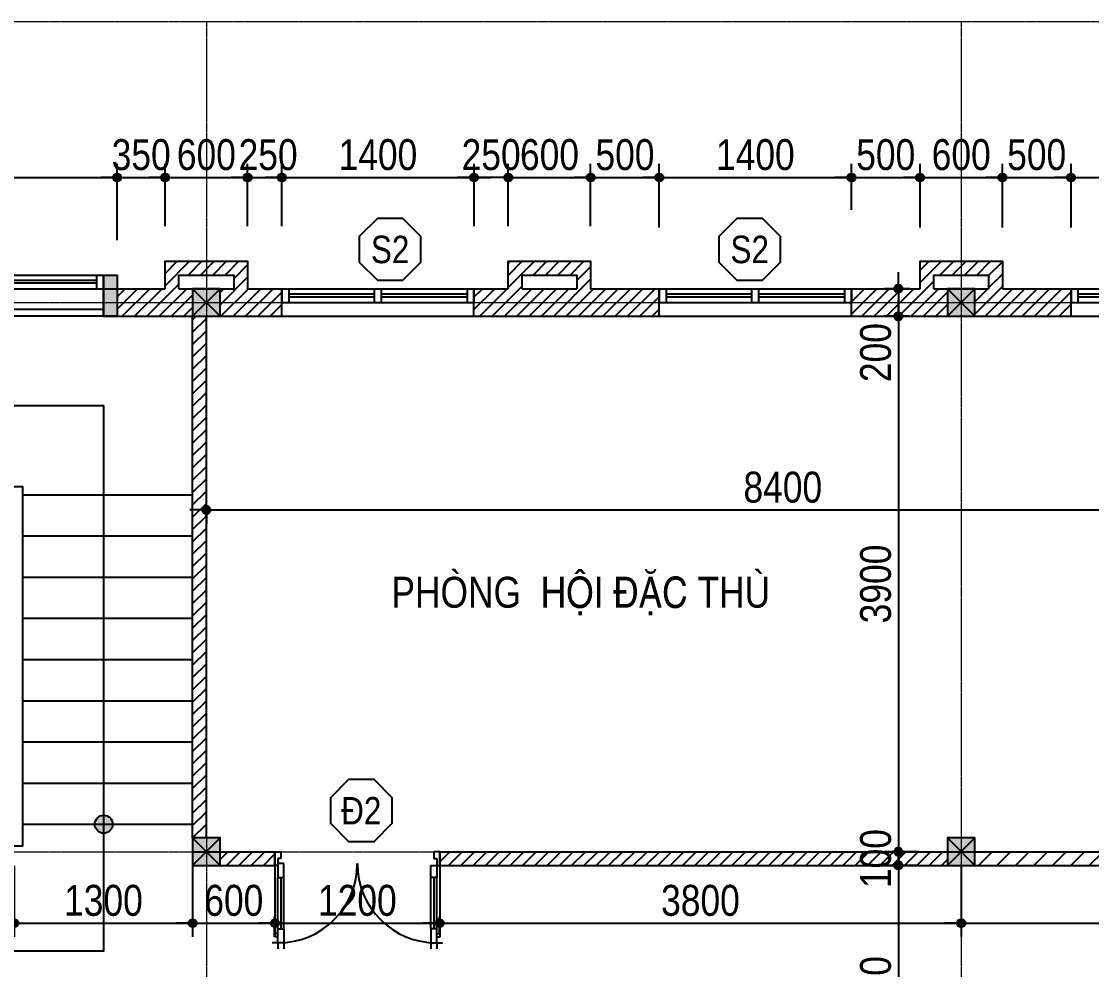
# Model space of a CAD drawing. Extents: x -79995 to 347433, y -157641 to 104789.
# Drawn here: x 4051 to 11848, y 44688 to 51593 of the extents above; entities that cross this region are included whole.
import ezdxf
from ezdxf.enums import TextEntityAlignment as Align

# ---------------------------------------------------------------- set-up
doc = ezdxf.new("R2010")
doc.units = 0
doc.linetypes.add('ACAD_ISO10W100', pattern=[18, 12, -3, 0, -3])
doc.layers.get('DEFPOINTS').update_dxf_attribs({"linetype": 'CONTINUOUS'})
for name, color, linetype in [('009', 251, 'CONTINUOUS'), ('DIM', 1, 'CONTINUOUS'), ('DOOR', 20, 'CONTINUOUS'), ('MEDIUM', 2, 'CONTINUOUS'), ('TAGS', 60, 'CONTINUOUS'), ('TEXT', 7, 'CONTINUOUS'), ('TUONG', 131, 'CONTINUOUS'), ('WALL', 4, 'CONTINUOUS')]:
    doc.layers.add(name, color=color, linetype=linetype)
doc.layers.add('NET-THAY', color=2, linetype='CONTINUOUS', lineweight=13)
doc.layers.add('TRUC', color=24, linetype='CONTINUOUS', lineweight=0)
doc.styles.add('1', font='', dxfattribs={"height": 250})
doc.styles.add('HEL-CONDENSE', font='')
doc.styles.add('VNI-HELVE-CONDENSEN', font='')
doc.styles.get('1').set_extended_font_data('VNI-Helve-Condense')
doc.styles.get('HEL-CONDENSE').set_extended_font_data('VNI-Helve-Condense')
doc.styles.get('VNI-HELVE-CONDENSEN').set_extended_font_data('VNI-Helve-Condense')
doc.dimstyles.new('D100', dxfattribs={"dimtxt": 225, "dimasz": 1.2, "dimexe": 100, "dimexo": 0, "dimgap": 50, "dimtad": 1, "dimdec": 0, "dimzin": 13, "dimdsep": 46, "dimtxsty": 'HEL-CONDENSE', "dimblk": 'D50', "dimcen": 0, "dimclrd": 1, "dimclre": 1, "dimclrt": 7, "dimadec": 0, "dimazin": 0, "dimtfac": 1, "dimtdec": 0, "dimtmove": 0, "dimatfit": 3, "dimldrblk": 'D50', "dimfxl": 1, "dimtolj": 1, "dimtzin": 13, "dimarcsym": 0})

# ---------------------------------------------------------------- blocks, each defined once
blk = doc.blocks.new('s11')
at = {"layer": 'DOOR'}
for p, q in [((0, 0), (0, -100)), ((1400, 0), (0, 0)), ((50, 0), (50, -100)), ((1350, 0), (1350, -100)), ((1400, 0), (1400, -100)), ((1400, -100), (0, -100))]:
    blk.add_line(p, q, dxfattribs=at)
at = {"layer": 'DOOR', "linetype": 'ByBlock', "lineweight": -2}
for p, q in [((675, -100), (675, 0)), ((725, -100), (725, 0))]:
    blk.add_line(p, q, dxfattribs=at)
at = {"layer": 'DOOR', "color": 251}
for p, q in [((50, -40), (675, -40)), ((50, -60), (675, -60)), ((725, -40), (1350, -40)), ((725, -60), (1350, -60))]:
    blk.add_line(p, q, dxfattribs=at)
blk = doc.blocks.new('A$C225A2996')
at = {"layer": 'WALL'}
blk.add_hatch(color=4, dxfattribs=at).paths.add_polyline_path([(531.4, 81.6), (731.4, 81.6), (731.4, 281.6), (531.4, 281.6)])
at = {"layer": 'WALL', "color": 4}
for p, q in [((531.4, 281.6), (731.4, 81.6)), ((531.4, 81.6), (731.4, 281.6))]:
    blk.add_line(p, q, dxfattribs=at)
blk.add_lwpolyline([(531.4, 81.6), (731.4, 81.6), (731.4, 281.6), (531.4, 281.6)], close=True, dxfattribs=at)
blk = doc.blocks.new('KH-CUADI')
at = {"layer": 'TAGS'}
blk.add_lwpolyline([(-124, 300), (-300, 124), (-300, -124), (-124, -300), (124, -300), (300, -124), (300, 124), (124, 300)], close=True, dxfattribs=at)
at = {"layer": 'TAGS', "style": 'VNI-HELVE-CONDENSEN'}
blk.add_attdef('D', text='', height=300, dxfattribs=at).set_placement((0, 0), align=Align.MIDDLE)
blk = doc.blocks.new('A$C48B57989')
at = {"layer": 'DOOR'}
for p, q in [((-446, 752.5), (-403.1, 752.5)), ((-446, 652.5), (-446, 752.5)), ((-403.1, 702.5), (-424.6, 702.5)), ((-424.6, 702.5), (-424.6, 652.5)), ((-403.1, 752.5), (-403.1, 702.5)), ((711.1, 752.5), (711.1, 702.5)), ((754, 752.5), (711.1, 752.5)), ((711.1, 702.5), (732.6, 702.5)), ((732.6, 702.5), (732.6, 652.5)), ((754, 652.5), (754, 752.5)), ((-424.6, 652.5), (-446, 652.5)), ((-381.7, 666.8), (-424.6, 666.8)), ((-424.6, 666.8), (-424.6, 563.9)), ((-381.7, 563.9), (-381.7, 666.8)), ((689.7, 563.9), (689.7, 652.5)), ((689.7, 652.5), (732.6, 652.5)), ((732.6, 652.5), (754, 652.5)), ((732.6, 652.5), (732.6, 563.9)), ((-424.6, 563.9), (-381.7, 563.9)), ((-424.6, 171.4), (-424.6, 563.9)), ((-403.1, 563.9), (-403.1, 191)), ((-381.7, 191), (-381.7, 563.9)), ((689.7, 191), (689.7, 563.9)), ((732.6, 563.9), (689.7, 563.9)), ((711.1, 563.9), (711.1, 191)), ((732.6, 171.4), (732.6, 563.9)), ((-448.8, 131.8), (-448.8, 277.2)), ((-443.9, 277.2), (-448.8, 277.2)), ((-443.9, 156), (-443.9, 277.2)), ((752, 156), (752, 277.2)), ((752, 277.2), (756.8, 277.2)), ((756.8, 131.8), (756.8, 277.2)), ((-424.6, 156), (-443.9, 156)), ((-424.6, 191), (-381.7, 191)), ((-424.6, 88.2), (-424.6, 191)), ((-424.6, 131.8), (-424.6, 156)), ((-381.7, 191), (-381.7, 88.2)), ((732.6, 191), (689.7, 191)), ((689.7, 191), (689.7, 88.2)), ((732.6, 88.2), (732.6, 191)), ((732.6, 131.8), (732.6, 156)), ((732.6, 156), (752, 156)), ((-424.6, 88.2), (-467.4, 88.2)), ((-424.6, 131.8), (-448.8, 131.8)), ((-424.6, 88.2), (-424.6, 45.3)), ((-381.7, 88.2), (-424.6, 88.2)), ((-381.7, 88.2), (-381.7, 45.3)), ((689.7, 88.2), (689.7, 45.3)), ((689.7, 88.2), (732.6, 88.2)), ((732.6, 131.8), (756.8, 131.8)), ((732.6, 88.2), (732.6, 45.3)), ((732.6, 88.2), (775.4, 88.2))]:
    blk.add_line(p, q, dxfattribs=at)
at = {"layer": 'DOOR', "color": 251}
for centre, major_axis, start_param, end_param in [((-424.6, 666.8), (409.1, 409.1), 3.926991, 5.497787), ((732.6, 666.8), (-409.1, 409.1), 0.785398, 2.356194)]:
    blk.add_ellipse(centre, major_axis=major_axis, ratio=1, start_param=start_param, end_param=end_param, dxfattribs=at)
blk = doc.blocks.new('D50')
at = {"layer": 'DIM'}
blk.add_hatch(color=256, dxfattribs=at).paths.add_polyline_path([(25, 0, 1), (-25, 0, 1)])
blk.add_line((25, 0), (100, 0), dxfattribs=at)
blk.add_circle((0, 0), 25, dxfattribs=at)
blk = doc.blocks.new('*D189')
at = {"layer": 'DEFPOINTS', "color": 0, "transparency": 16777216}
for p in [(4748.5, 50456.8), (2048.5, 50001.4), (4748.5, 50001.4)]:
    blk.add_point(p, dxfattribs=at)
at = {"layer": 'DIM', "color": 1, "lineweight": -2, "transparency": 16777216}
for p, q in [((2048.5, 50001.4), (2048.5, 50556.8)), ((4748.5, 50001.4), (4748.5, 50556.8)), ((2049.7, 50456.8), (4747.3, 50456.8))]:
    blk.add_line(p, q, dxfattribs=at)
at = {"layer": 'DIM', "color": 1, "lineweight": -2, "transparency": 16777216, "xscale": 1.199999999999999, "yscale": 1.199999999999999, "zscale": 1.199999999999999, "rotation": 180}
blk.add_blockref('D50', (2048.5, 50456.8), dxfattribs=at)
at = {"layer": 'DIM', "color": 1, "lineweight": -2, "transparency": 16777216, "xscale": 1.199999999999999, "yscale": 1.199999999999999, "zscale": 1.199999999999999}
blk.add_blockref('D50', (4748.5, 50456.8), dxfattribs=at)
at = {"layer": 'DIM', "color": 7, "transparency": 16777216, "insert": (3398.5, 50621.7), "char_height": 225, "attachment_point": 5, "style": 'HEL-CONDENSE'}
blk.add_mtext('\\A1;2700', dxfattribs=at)
blk = doc.blocks.new('*D190')
at = {"layer": 'DEFPOINTS', "color": 0, "transparency": 16777216}
for p in [(5098.5, 50456.8), (5098.5, 50101.4), (4748.5, 50001.4)]:
    blk.add_point(p, dxfattribs=at)
at = {"layer": 'DIM', "color": 1, "lineweight": -2, "transparency": 16777216}
for p, q in [((4748.5, 50001.4), (4748.5, 50556.8)), ((5098.5, 50101.4), (5098.5, 50556.8)), ((4749.7, 50456.8), (5097.3, 50456.8))]:
    blk.add_line(p, q, dxfattribs=at)
at = {"layer": 'DIM', "color": 1, "lineweight": -2, "transparency": 16777216, "xscale": 1.199999999999999, "yscale": 1.199999999999999, "zscale": 1.199999999999999, "rotation": 180}
blk.add_blockref('D50', (4748.5, 50456.8), dxfattribs=at)
at = {"layer": 'DIM', "color": 1, "lineweight": -2, "transparency": 16777216, "xscale": 1.199999999999999, "yscale": 1.199999999999999, "zscale": 1.199999999999999}
blk.add_blockref('D50', (5098.5, 50456.8), dxfattribs=at)
at = {"layer": 'DIM', "color": 7, "transparency": 16777216, "insert": (4923.5, 50621.7), "char_height": 225, "attachment_point": 5, "style": 'HEL-CONDENSE'}
blk.add_mtext('\\A1;350', dxfattribs=at)
blk = doc.blocks.new('*D191')
at = {"layer": 'DEFPOINTS', "color": 0, "transparency": 16777216}
for p in [(5698.5, 50456.8), (5098.5, 50101.4), (5698.5, 50101.4)]:
    blk.add_point(p, dxfattribs=at)
at = {"layer": 'DIM', "color": 1, "lineweight": -2, "transparency": 16777216}
for p, q in [((5098.5, 50101.4), (5098.5, 50556.8)), ((5698.5, 50101.4), (5698.5, 50556.8)), ((5099.7, 50456.8), (5697.3, 50456.8))]:
    blk.add_line(p, q, dxfattribs=at)
at = {"layer": 'DIM', "color": 1, "lineweight": -2, "transparency": 16777216, "xscale": 1.199999999999999, "yscale": 1.199999999999999, "zscale": 1.199999999999999, "rotation": 180}
blk.add_blockref('D50', (5098.5, 50456.8), dxfattribs=at)
at = {"layer": 'DIM', "color": 1, "lineweight": -2, "transparency": 16777216, "xscale": 1.199999999999999, "yscale": 1.199999999999999, "zscale": 1.199999999999999}
blk.add_blockref('D50', (5698.5, 50456.8), dxfattribs=at)
at = {"layer": 'DIM', "color": 7, "transparency": 16777216, "insert": (5398.5, 50621.7), "char_height": 225, "attachment_point": 5, "style": 'HEL-CONDENSE'}
blk.add_mtext('\\A1;600', dxfattribs=at)
blk = doc.blocks.new('*D192')
at = {"layer": 'DEFPOINTS', "color": 0, "transparency": 16777216}
for p in [(5948.5, 50456.8), (5698.5, 50101.4), (5948.5, 50101.5)]:
    blk.add_point(p, dxfattribs=at)
at = {"layer": 'DIM', "color": 1, "lineweight": -2, "transparency": 16777216}
for p, q in [((5698.5, 50101.4), (5698.5, 50556.8)), ((5948.5, 50101.5), (5948.5, 50556.8)), ((5699.7, 50456.8), (5947.3, 50456.8))]:
    blk.add_line(p, q, dxfattribs=at)
at = {"layer": 'DIM', "color": 1, "lineweight": -2, "transparency": 16777216, "xscale": 1.199999999999999, "yscale": 1.199999999999999, "zscale": 1.199999999999999, "rotation": 180}
blk.add_blockref('D50', (5698.5, 50456.8), dxfattribs=at)
at = {"layer": 'DIM', "color": 1, "lineweight": -2, "transparency": 16777216, "xscale": 1.199999999999999, "yscale": 1.199999999999999, "zscale": 1.199999999999999}
blk.add_blockref('D50', (5948.5, 50456.8), dxfattribs=at)
at = {"layer": 'DIM', "color": 7, "transparency": 16777216, "insert": (5848.5, 50621.7), "char_height": 225, "attachment_point": 5, "style": 'HEL-CONDENSE'}
blk.add_mtext('\\A1;250', dxfattribs=at)
blk = doc.blocks.new('*D193')
at = {"layer": 'DEFPOINTS', "color": 0, "transparency": 16777216}
for p in [(8198.5, 50456.8), (7598.5, 50101.4), (8198.5, 50101.4)]:
    blk.add_point(p, dxfattribs=at)
at = {"layer": 'DIM', "color": 1, "lineweight": -2, "transparency": 16777216}
for p, q in [((7598.5, 50101.4), (7598.5, 50556.8)), ((8198.5, 50101.4), (8198.5, 50556.8)), ((7599.7, 50456.8), (8197.3, 50456.8))]:
    blk.add_line(p, q, dxfattribs=at)
at = {"layer": 'DIM', "color": 1, "lineweight": -2, "transparency": 16777216, "xscale": 1.199999999999999, "yscale": 1.199999999999999, "zscale": 1.199999999999999, "rotation": 180}
blk.add_blockref('D50', (7598.5, 50456.8), dxfattribs=at)
at = {"layer": 'DIM', "color": 1, "lineweight": -2, "transparency": 16777216, "xscale": 1.199999999999999, "yscale": 1.199999999999999, "zscale": 1.199999999999999}
blk.add_blockref('D50', (8198.5, 50456.8), dxfattribs=at)
at = {"layer": 'DIM', "color": 7, "transparency": 16777216, "insert": (7898.5, 50621.7), "char_height": 225, "attachment_point": 5, "style": 'HEL-CONDENSE'}
blk.add_mtext('\\A1;600', dxfattribs=at)
blk = doc.blocks.new('*D194')
at = {"layer": 'DEFPOINTS', "color": 0, "transparency": 16777216}
for p in [(8698.5, 50456.8), (8198.5, 50101.4), (8698.5, 50092)]:
    blk.add_point(p, dxfattribs=at)
at = {"layer": 'DIM', "color": 1, "lineweight": -2, "transparency": 16777216}
for p, q in [((8198.5, 50101.4), (8198.5, 50556.8)), ((8698.5, 50092), (8698.5, 50556.8)), ((8199.7, 50456.8), (8697.3, 50456.8))]:
    blk.add_line(p, q, dxfattribs=at)
at = {"layer": 'DIM', "color": 1, "lineweight": -2, "transparency": 16777216, "xscale": 1.199999999999999, "yscale": 1.199999999999999, "zscale": 1.199999999999999, "rotation": 180}
blk.add_blockref('D50', (8198.5, 50456.8), dxfattribs=at)
at = {"layer": 'DIM', "color": 1, "lineweight": -2, "transparency": 16777216, "xscale": 1.199999999999999, "yscale": 1.199999999999999, "zscale": 1.199999999999999}
blk.add_blockref('D50', (8698.5, 50456.8), dxfattribs=at)
at = {"layer": 'DIM', "color": 7, "transparency": 16777216, "insert": (8448.5, 50621.7), "char_height": 225, "attachment_point": 5, "style": 'HEL-CONDENSE'}
blk.add_mtext('\\A1;500', dxfattribs=at)
blk = doc.blocks.new('*D195')
at = {"layer": 'DEFPOINTS', "color": 0, "transparency": 16777216}
for p in [(11198.5, 50456.8), (10598.5, 50092), (11198.5, 50092)]:
    blk.add_point(p, dxfattribs=at)
at = {"layer": 'DIM', "color": 1, "lineweight": -2, "transparency": 16777216}
for p, q in [((10598.5, 50092), (10598.5, 50556.8)), ((11198.5, 50092), (11198.5, 50556.8)), ((10599.7, 50456.8), (11197.3, 50456.8))]:
    blk.add_line(p, q, dxfattribs=at)
at = {"layer": 'DIM', "color": 1, "lineweight": -2, "transparency": 16777216, "xscale": 1.199999999999999, "yscale": 1.199999999999999, "zscale": 1.199999999999999, "rotation": 180}
blk.add_blockref('D50', (10598.5, 50456.8), dxfattribs=at)
at = {"layer": 'DIM', "color": 1, "lineweight": -2, "transparency": 16777216, "xscale": 1.199999999999999, "yscale": 1.199999999999999, "zscale": 1.199999999999999}
blk.add_blockref('D50', (11198.5, 50456.8), dxfattribs=at)
at = {"layer": 'DIM', "color": 7, "transparency": 16777216, "insert": (10898.5, 50621.7), "char_height": 225, "attachment_point": 5, "style": 'HEL-CONDENSE'}
blk.add_mtext('\\A1;600', dxfattribs=at)
blk = doc.blocks.new('*D196')
at = {"layer": 'DEFPOINTS', "color": 0, "transparency": 16777216}
for p in [(11698.5, 50456.8), (11198.5, 50092), (11698.5, 50092)]:
    blk.add_point(p, dxfattribs=at)
at = {"layer": 'DIM', "color": 1, "lineweight": -2, "transparency": 16777216}
for p, q in [((11198.5, 50092), (11198.5, 50556.8)), ((11698.5, 50092), (11698.5, 50556.8)), ((11199.7, 50456.8), (11697.3, 50456.8))]:
    blk.add_line(p, q, dxfattribs=at)
at = {"layer": 'DIM', "color": 1, "lineweight": -2, "transparency": 16777216, "xscale": 1.199999999999999, "yscale": 1.199999999999999, "zscale": 1.199999999999999, "rotation": 180}
blk.add_blockref('D50', (11198.5, 50456.8), dxfattribs=at)
at = {"layer": 'DIM', "color": 1, "lineweight": -2, "transparency": 16777216, "xscale": 1.199999999999999, "yscale": 1.199999999999999, "zscale": 1.199999999999999}
blk.add_blockref('D50', (11698.5, 50456.8), dxfattribs=at)
at = {"layer": 'DIM', "color": 7, "transparency": 16777216, "insert": (11448.5, 50621.7), "char_height": 225, "attachment_point": 5, "style": 'HEL-CONDENSE'}
blk.add_mtext('\\A1;500', dxfattribs=at)
blk = doc.blocks.new('*D268')
at = {"layer": 'DEFPOINTS', "color": 0, "transparency": 16777216}
for p in [(10524.1, 49646.2), (10440.6, 49446.2), (10524.1, 49446.2)]:
    blk.add_point(p, dxfattribs=at)
at = {"layer": 'DIM', "color": 1, "lineweight": -2, "transparency": 16777216}
for p, q in [((10524.1, 49646.2), (10340.6, 49646.2)), ((10440.6, 49645), (10440.6, 49447.4)), ((10524.1, 49446.2), (10340.6, 49446.2)), ((10440.6, 49446.2), (10440.6, 48917.8))]:
    blk.add_line(p, q, dxfattribs=at)
at = {"layer": 'DIM', "color": 1, "lineweight": -2, "transparency": 16777216, "xscale": 1.199999999999999, "yscale": 1.199999999999999, "zscale": 1.199999999999999}
for p, rotation in [((10440.6, 49646.2), 90), ((10440.6, 49446.2), 270)]:
    blk.add_blockref('D50', p, dxfattribs=dict(at, rotation=rotation))
at = {"layer": 'DIM', "color": 7, "transparency": 16777216, "insert": (10275.7, 49181.4), "char_height": 225, "attachment_point": 5, "rotation": 90, "style": 'HEL-CONDENSE'}
blk.add_mtext('\\A1;200', dxfattribs=at)
blk = doc.blocks.new('*D269')
at = {"layer": 'DEFPOINTS', "color": 0, "transparency": 16777216}
for p in [(10524.1, 49446.2), (10440.6, 45546.2), (10589.3, 45546.2)]:
    blk.add_point(p, dxfattribs=at)
at = {"layer": 'DIM', "color": 1, "lineweight": -2, "transparency": 16777216}
for p, q in [((10524.1, 49446.2), (10340.6, 49446.2)), ((10440.6, 49445), (10440.6, 45547.4)), ((10589.3, 45546.2), (10340.6, 45546.2))]:
    blk.add_line(p, q, dxfattribs=at)
at = {"layer": 'DIM', "color": 1, "lineweight": -2, "transparency": 16777216, "xscale": 1.199999999999999, "yscale": 1.199999999999999, "zscale": 1.199999999999999}
for p, rotation in [((10440.6, 49446.2), 90), ((10440.6, 45546.2), 270)]:
    blk.add_blockref('D50', p, dxfattribs=dict(at, rotation=rotation))
at = {"layer": 'DIM', "color": 7, "transparency": 16777216, "insert": (10275.7, 47496.2), "char_height": 225, "attachment_point": 5, "rotation": 90, "style": 'HEL-CONDENSE'}
blk.add_mtext('\\A1;3900', dxfattribs=at)
blk = doc.blocks.new('*D270')
at = {"layer": 'DEFPOINTS', "color": 0, "transparency": 16777216}
for p in [(10589.3, 45546.2), (10440.6, 45446.2), (10589.3, 45446.2)]:
    blk.add_point(p, dxfattribs=at)
at = {"layer": 'DIM', "color": 1, "lineweight": -2, "transparency": 16777216}
for p, q in [((10589.3, 45546.2), (10340.6, 45546.2)), ((10440.6, 45547.4), (10440.6, 45548.6)), ((10440.6, 45546.2), (10440.6, 45446.2)), ((10589.3, 45446.2), (10340.6, 45446.2)), ((10440.6, 45445), (10440.6, 45443.8))]:
    blk.add_line(p, q, dxfattribs=at)
at = {"layer": 'DIM', "color": 1, "lineweight": -2, "transparency": 16777216, "xscale": 1.199999999999999, "yscale": 1.199999999999999, "zscale": 1.199999999999999}
for p, rotation in [((10440.6, 45546.2), 270), ((10440.6, 45446.2), 90)]:
    blk.add_blockref('D50', p, dxfattribs=dict(at, rotation=rotation))
at = {"layer": 'DIM', "color": 7, "transparency": 16777216, "insert": (10275.7, 45496.2), "char_height": 225, "attachment_point": 5, "rotation": 90, "style": 'HEL-CONDENSE'}
blk.add_mtext('\\A1;100', dxfattribs=at)
blk = doc.blocks.new('*D271')
at = {"layer": 'DEFPOINTS', "color": 0, "transparency": 16777216}
for p in [(10589.3, 45446.2), (10440.6, 43646.2), (10589.3, 43646.2)]:
    blk.add_point(p, dxfattribs=at)
at = {"layer": 'DIM', "color": 1, "lineweight": -2, "transparency": 16777216}
for p, q in [((10589.3, 45446.2), (10340.6, 45446.2)), ((10440.6, 45445), (10440.6, 43647.4)), ((10589.3, 43646.2), (10340.6, 43646.2))]:
    blk.add_line(p, q, dxfattribs=at)
at = {"layer": 'DIM', "color": 1, "lineweight": -2, "transparency": 16777216, "xscale": 1.199999999999999, "yscale": 1.199999999999999, "zscale": 1.199999999999999}
for p, rotation in [((10440.6, 45446.2), 90), ((10440.6, 43646.2), 270)]:
    blk.add_blockref('D50', p, dxfattribs=dict(at, rotation=rotation))
at = {"layer": 'DIM', "color": 7, "transparency": 16777216, "insert": (10275.7, 44499.3), "char_height": 225, "attachment_point": 5, "rotation": 90, "style": 'HEL-CONDENSE'}
blk.add_mtext('\\A1;1800', dxfattribs=at)
blk = doc.blocks.new('*D317')
at = {"layer": 'DEFPOINTS', "color": 0, "linetype": 'Continuous', "transparency": 16777216}
for p in [(2798.5, 45442.4), (3998.5, 45442.4), (3998.5, 45025.6)]:
    blk.add_point(p, dxfattribs=at)
at = {"layer": 'DIM', "color": 1, "linetype": 'Continuous', "lineweight": -2, "transparency": 16777216}
for p, q in [((2798.5, 45442.4), (2798.5, 44925.6)), ((3998.5, 45442.4), (3998.5, 44925.6)), ((2799.7, 45025.6), (3997.3, 45025.6))]:
    blk.add_line(p, q, dxfattribs=at)
at = {"layer": 'DIM', "color": 1, "linetype": 'Continuous', "lineweight": -2, "transparency": 16777216, "xscale": 1.199999999999999, "yscale": 1.199999999999999, "zscale": 1.199999999999999, "rotation": 180}
blk.add_blockref('D50', (2798.5, 45025.6), dxfattribs=at)
at = {"layer": 'DIM', "color": 1, "linetype": 'Continuous', "lineweight": -2, "transparency": 16777216, "xscale": 1.199999999999999, "yscale": 1.199999999999999, "zscale": 1.199999999999999}
blk.add_blockref('D50', (3998.5, 45025.6), dxfattribs=at)
at = {"layer": 'DIM', "color": 7, "linetype": 'Continuous', "transparency": 16777216, "insert": (3398.5, 45190.5), "char_height": 225, "attachment_point": 5, "style": 'HEL-CONDENSE'}
blk.add_mtext('\\A1;1200', dxfattribs=at)
blk = doc.blocks.new('*D318')
at = {"layer": 'DEFPOINTS', "color": 0, "linetype": 'Continuous', "transparency": 16777216}
for p in [(3998.5, 45442.4), (5298.5, 45446.2), (5298.5, 45025.6)]:
    blk.add_point(p, dxfattribs=at)
at = {"layer": 'DIM', "color": 1, "linetype": 'Continuous', "lineweight": -2, "transparency": 16777216}
for p, q in [((3998.5, 45442.4), (3998.5, 44925.6)), ((5298.5, 45446.2), (5298.5, 44925.6)), ((3999.7, 45025.6), (5297.3, 45025.6))]:
    blk.add_line(p, q, dxfattribs=at)
at = {"layer": 'DIM', "color": 1, "linetype": 'Continuous', "lineweight": -2, "transparency": 16777216, "xscale": 1.199999999999999, "yscale": 1.199999999999999, "zscale": 1.199999999999999, "rotation": 180}
blk.add_blockref('D50', (3998.5, 45025.6), dxfattribs=at)
at = {"layer": 'DIM', "color": 1, "linetype": 'Continuous', "lineweight": -2, "transparency": 16777216, "xscale": 1.199999999999999, "yscale": 1.199999999999999, "zscale": 1.199999999999999}
blk.add_blockref('D50', (5298.5, 45025.6), dxfattribs=at)
at = {"layer": 'DIM', "color": 7, "linetype": 'Continuous', "transparency": 16777216, "insert": (4648.5, 45190.5), "char_height": 225, "attachment_point": 5, "style": 'HEL-CONDENSE'}
blk.add_mtext('\\A1;1300', dxfattribs=at)
blk = doc.blocks.new('*D319')
at = {"layer": 'DEFPOINTS', "color": 0, "linetype": 'Continuous', "transparency": 16777216}
for p in [(5298.5, 45446.2), (5898.5, 45446.2), (5898.5, 45025.6)]:
    blk.add_point(p, dxfattribs=at)
at = {"layer": 'DIM', "color": 1, "linetype": 'Continuous', "lineweight": -2, "transparency": 16777216}
for p, q in [((5298.5, 45446.2), (5298.5, 44925.6)), ((5898.5, 45446.2), (5898.5, 44925.6)), ((5299.7, 45025.6), (5897.3, 45025.6))]:
    blk.add_line(p, q, dxfattribs=at)
at = {"layer": 'DIM', "color": 1, "linetype": 'Continuous', "lineweight": -2, "transparency": 16777216, "xscale": 1.199999999999999, "yscale": 1.199999999999999, "zscale": 1.199999999999999, "rotation": 180}
blk.add_blockref('D50', (5298.5, 45025.6), dxfattribs=at)
at = {"layer": 'DIM', "color": 1, "linetype": 'Continuous', "lineweight": -2, "transparency": 16777216, "xscale": 1.199999999999999, "yscale": 1.199999999999999, "zscale": 1.199999999999999}
blk.add_blockref('D50', (5898.5, 45025.6), dxfattribs=at)
at = {"layer": 'DIM', "color": 7, "linetype": 'Continuous', "transparency": 16777216, "insert": (5598.5, 45190.5), "char_height": 225, "attachment_point": 5, "style": 'HEL-CONDENSE'}
blk.add_mtext('\\A1;600', dxfattribs=at)
blk = doc.blocks.new('*D320')
at = {"layer": 'DEFPOINTS', "color": 0, "linetype": 'Continuous', "transparency": 16777216}
for p in [(5898.5, 45446.2), (7098.5, 45446.2), (7098.5, 45025.6)]:
    blk.add_point(p, dxfattribs=at)
at = {"layer": 'DIM', "color": 1, "linetype": 'Continuous', "lineweight": -2, "transparency": 16777216}
for p, q in [((5898.5, 45446.2), (5898.5, 44925.6)), ((7098.5, 45446.2), (7098.5, 44925.6)), ((5899.7, 45025.6), (7097.3, 45025.6))]:
    blk.add_line(p, q, dxfattribs=at)
at = {"layer": 'DIM', "color": 1, "linetype": 'Continuous', "lineweight": -2, "transparency": 16777216, "xscale": 1.199999999999999, "yscale": 1.199999999999999, "zscale": 1.199999999999999, "rotation": 180}
blk.add_blockref('D50', (5898.5, 45025.6), dxfattribs=at)
at = {"layer": 'DIM', "color": 1, "linetype": 'Continuous', "lineweight": -2, "transparency": 16777216, "xscale": 1.199999999999999, "yscale": 1.199999999999999, "zscale": 1.199999999999999}
blk.add_blockref('D50', (7098.5, 45025.6), dxfattribs=at)
at = {"layer": 'DIM', "color": 7, "linetype": 'Continuous', "transparency": 16777216, "insert": (6498.5, 45190.5), "char_height": 225, "attachment_point": 5, "style": 'HEL-CONDENSE'}
blk.add_mtext('\\A1;1200', dxfattribs=at)
blk = doc.blocks.new('*D321')
at = {"layer": 'DEFPOINTS', "color": 0, "linetype": 'Continuous', "transparency": 16777216}
for p in [(7098.5, 45446.2), (10898.5, 45446.2), (10898.5, 45025.6)]:
    blk.add_point(p, dxfattribs=at)
at = {"layer": 'DIM', "color": 1, "linetype": 'Continuous', "lineweight": -2, "transparency": 16777216}
for p, q in [((7098.5, 45446.2), (7098.5, 44925.6)), ((10898.5, 45446.2), (10898.5, 44925.6)), ((7099.7, 45025.6), (10897.3, 45025.6))]:
    blk.add_line(p, q, dxfattribs=at)
at = {"layer": 'DIM', "color": 1, "linetype": 'Continuous', "lineweight": -2, "transparency": 16777216, "xscale": 1.199999999999999, "yscale": 1.199999999999999, "zscale": 1.199999999999999, "rotation": 180}
blk.add_blockref('D50', (7098.5, 45025.6), dxfattribs=at)
at = {"layer": 'DIM', "color": 1, "linetype": 'Continuous', "lineweight": -2, "transparency": 16777216, "xscale": 1.199999999999999, "yscale": 1.199999999999999, "zscale": 1.199999999999999}
blk.add_blockref('D50', (10898.5, 45025.6), dxfattribs=at)
at = {"layer": 'DIM', "color": 7, "linetype": 'Continuous', "transparency": 16777216, "insert": (8998.5, 45190.5), "char_height": 225, "attachment_point": 5, "style": 'HEL-CONDENSE'}
blk.add_mtext('\\A1;3800', dxfattribs=at)
blk = doc.blocks.new('*D322')
at = {"layer": 'DEFPOINTS', "color": 0, "linetype": 'Continuous', "transparency": 16777216}
for p in [(10898.5, 45446.2), (13898.5, 45421.2), (13898.5, 45025.6)]:
    blk.add_point(p, dxfattribs=at)
at = {"layer": 'DIM', "color": 1, "linetype": 'Continuous', "lineweight": -2, "transparency": 16777216}
for p, q in [((10898.5, 45446.2), (10898.5, 44925.6)), ((13898.5, 45421.2), (13898.5, 44925.6)), ((10899.7, 45025.6), (13897.3, 45025.6))]:
    blk.add_line(p, q, dxfattribs=at)
at = {"layer": 'DIM', "color": 1, "linetype": 'Continuous', "lineweight": -2, "transparency": 16777216, "xscale": 1.199999999999999, "yscale": 1.199999999999999, "zscale": 1.199999999999999, "rotation": 180}
blk.add_blockref('D50', (10898.5, 45025.6), dxfattribs=at)
at = {"layer": 'DIM', "color": 1, "linetype": 'Continuous', "lineweight": -2, "transparency": 16777216, "xscale": 1.199999999999999, "yscale": 1.199999999999999, "zscale": 1.199999999999999}
blk.add_blockref('D50', (13898.5, 45025.6), dxfattribs=at)
at = {"layer": 'DIM', "color": 7, "linetype": 'Continuous', "transparency": 16777216, "insert": (12398.5, 45190.5), "char_height": 225, "attachment_point": 5, "style": 'HEL-CONDENSE'}
blk.add_mtext('\\A1;3000', dxfattribs=at)
blk = doc.blocks.new('*D349')
at = {"layer": 'DEFPOINTS', "color": 0, "transparency": 16777216}
for p in [(13098.5, 50456.8), (11698.5, 50092), (13098.5, 50092)]:
    blk.add_point(p, dxfattribs=at)
at = {"layer": 'DIM', "color": 1, "lineweight": -2, "transparency": 16777216}
for p, q in [((11698.5, 50092), (11698.5, 50556.8)), ((13098.5, 50092), (13098.5, 50556.8)), ((11699.7, 50456.8), (13097.3, 50456.8))]:
    blk.add_line(p, q, dxfattribs=at)
at = {"layer": 'DIM', "color": 1, "lineweight": -2, "transparency": 16777216, "xscale": 1.199999999999999, "yscale": 1.199999999999999, "zscale": 1.199999999999999, "rotation": 180}
blk.add_blockref('D50', (11698.5, 50456.8), dxfattribs=at)
at = {"layer": 'DIM', "color": 1, "lineweight": -2, "transparency": 16777216, "xscale": 1.199999999999999, "yscale": 1.199999999999999, "zscale": 1.199999999999999}
blk.add_blockref('D50', (13098.5, 50456.8), dxfattribs=at)
at = {"layer": 'DIM', "color": 7, "transparency": 16777216, "insert": (12398.5, 50621.7), "char_height": 225, "attachment_point": 5, "style": 'HEL-CONDENSE'}
blk.add_mtext('\\A1;1400', dxfattribs=at)
blk = doc.blocks.new('*D351')
at = {"layer": 'DEFPOINTS', "color": 0, "transparency": 16777216}
for p in [(10098.5, 50456.8), (8698.5, 50221.5), (10098.5, 50221.5)]:
    blk.add_point(p, dxfattribs=at)
at = {"layer": 'DIM', "color": 1, "lineweight": -2, "transparency": 16777216}
for p, q in [((8698.5, 50221.5), (8698.5, 50556.8)), ((10098.5, 50221.5), (10098.5, 50556.8)), ((8699.7, 50456.8), (10097.3, 50456.8))]:
    blk.add_line(p, q, dxfattribs=at)
at = {"layer": 'DIM', "color": 1, "lineweight": -2, "transparency": 16777216, "xscale": 1.199999999999999, "yscale": 1.199999999999999, "zscale": 1.199999999999999, "rotation": 180}
blk.add_blockref('D50', (8698.5, 50456.8), dxfattribs=at)
at = {"layer": 'DIM', "color": 1, "lineweight": -2, "transparency": 16777216, "xscale": 1.199999999999999, "yscale": 1.199999999999999, "zscale": 1.199999999999999}
blk.add_blockref('D50', (10098.5, 50456.8), dxfattribs=at)
at = {"layer": 'DIM', "color": 7, "transparency": 16777216, "insert": (9398.5, 50621.7), "char_height": 225, "attachment_point": 5, "style": 'HEL-CONDENSE'}
blk.add_mtext('\\A1;1400', dxfattribs=at)
blk = doc.blocks.new('*D352')
at = {"layer": 'DEFPOINTS', "color": 0, "transparency": 16777216}
for p in [(10598.5, 50456.8), (10098.5, 50221.5), (10598.5, 50221.5)]:
    blk.add_point(p, dxfattribs=at)
at = {"layer": 'DIM', "color": 1, "lineweight": -2, "transparency": 16777216}
for p, q in [((10098.5, 50221.5), (10098.5, 50556.8)), ((10598.5, 50221.5), (10598.5, 50556.8)), ((10099.7, 50456.8), (10597.3, 50456.8))]:
    blk.add_line(p, q, dxfattribs=at)
at = {"layer": 'DIM', "color": 1, "lineweight": -2, "transparency": 16777216, "xscale": 1.199999999999999, "yscale": 1.199999999999999, "zscale": 1.199999999999999, "rotation": 180}
blk.add_blockref('D50', (10098.5, 50456.8), dxfattribs=at)
at = {"layer": 'DIM', "color": 1, "lineweight": -2, "transparency": 16777216, "xscale": 1.199999999999999, "yscale": 1.199999999999999, "zscale": 1.199999999999999}
blk.add_blockref('D50', (10598.5, 50456.8), dxfattribs=at)
at = {"layer": 'DIM', "color": 7, "transparency": 16777216, "insert": (10348.5, 50621.7), "char_height": 225, "attachment_point": 5, "style": 'HEL-CONDENSE'}
blk.add_mtext('\\A1;500', dxfattribs=at)
blk = doc.blocks.new('*D359')
at = {"layer": 'DEFPOINTS', "color": 0, "transparency": 16777216}
for p in [(7348.5, 50456.8), (5948.5, 50101.5), (7348.5, 50101.4)]:
    blk.add_point(p, dxfattribs=at)
at = {"layer": 'DIM', "color": 1, "lineweight": -2, "transparency": 16777216}
for p, q in [((5948.5, 50101.5), (5948.5, 50556.8)), ((7348.5, 50101.4), (7348.5, 50556.8)), ((5949.7, 50456.8), (7347.3, 50456.8))]:
    blk.add_line(p, q, dxfattribs=at)
at = {"layer": 'DIM', "color": 1, "lineweight": -2, "transparency": 16777216, "xscale": 1.199999999999999, "yscale": 1.199999999999999, "zscale": 1.199999999999999, "rotation": 180}
blk.add_blockref('D50', (5948.5, 50456.8), dxfattribs=at)
at = {"layer": 'DIM', "color": 1, "lineweight": -2, "transparency": 16777216, "xscale": 1.199999999999999, "yscale": 1.199999999999999, "zscale": 1.199999999999999}
blk.add_blockref('D50', (7348.5, 50456.8), dxfattribs=at)
at = {"layer": 'DIM', "color": 7, "transparency": 16777216, "insert": (6648.5, 50621.7), "char_height": 225, "attachment_point": 5, "style": 'HEL-CONDENSE'}
blk.add_mtext('\\A1;1400', dxfattribs=at)
blk = doc.blocks.new('*D360')
at = {"layer": 'DEFPOINTS', "color": 0, "transparency": 16777216}
for p in [(7348.5, 50456.8), (7348.5, 50101.4), (7598.5, 50101.4)]:
    blk.add_point(p, dxfattribs=at)
at = {"layer": 'DIM', "color": 1, "lineweight": -2, "transparency": 16777216}
for p, q in [((7348.5, 50101.4), (7348.5, 50556.8)), ((7598.5, 50101.4), (7598.5, 50556.8)), ((7597.3, 50456.8), (7349.7, 50456.8))]:
    blk.add_line(p, q, dxfattribs=at)
at = {"layer": 'DIM', "color": 1, "lineweight": -2, "transparency": 16777216, "xscale": 1.199999999999999, "yscale": 1.199999999999999, "zscale": 1.199999999999999, "rotation": 180}
blk.add_blockref('D50', (7348.5, 50456.8), dxfattribs=at)
at = {"layer": 'DIM', "color": 1, "lineweight": -2, "transparency": 16777216, "xscale": 1.199999999999999, "yscale": 1.199999999999999, "zscale": 1.199999999999999}
blk.add_blockref('D50', (7598.5, 50456.8), dxfattribs=at)
at = {"layer": 'DIM', "color": 7, "transparency": 16777216, "insert": (7473.5, 50621.7), "char_height": 225, "attachment_point": 5, "style": 'HEL-CONDENSE'}
blk.add_mtext('\\A1;250', dxfattribs=at)
blk = doc.blocks.new('*D370')
at = {"layer": 'DEFPOINTS', "color": 0, "transparency": 16777216}
for p in [(5398.5, 48046), (13798.5, 48046), (13798.5, 48035)]:
    blk.add_point(p, dxfattribs=at)
at = {"layer": 'DIM', "color": 1, "lineweight": -2, "transparency": 16777216}
for p, q in [((5398.5, 48046), (5398.5, 47935)), ((5399.7, 48035), (13797.3, 48035)), ((13798.5, 48046), (13798.5, 47935))]:
    blk.add_line(p, q, dxfattribs=at)
at = {"layer": 'DIM', "color": 1, "lineweight": -2, "transparency": 16777216, "xscale": 1.199999999999999, "yscale": 1.199999999999999, "zscale": 1.199999999999999, "rotation": 180}
blk.add_blockref('D50', (5398.5, 48035), dxfattribs=at)
at = {"layer": 'DIM', "color": 1, "lineweight": -2, "transparency": 16777216, "xscale": 1.199999999999999, "yscale": 1.199999999999999, "zscale": 1.199999999999999}
blk.add_blockref('D50', (13798.5, 48035), dxfattribs=at)
at = {"layer": 'DIM', "color": 7, "transparency": 16777216, "insert": (9598.5, 48199.9), "char_height": 225, "attachment_point": 5, "style": 'HEL-CONDENSE'}
blk.add_mtext('\\A1;8400', dxfattribs=at)

msp = doc.modelspace()

# ---------------------------------------------------------------- hatches: boundary and pattern name
at = {"layer": '009'}
h = msp.add_hatch(dxfattribs=at)
h.set_pattern_fill('ANSI31', color=256, scale=20, style=0)
h.set_pattern_definition([(45, (-1312102.69, -334214.396), (-44.9012806, 44.9012806), [])])
h.paths.add_polyline_path([(-4001.548, 45546.161), (-4001.548, 45446.161), (-301.548, 45446.161), (-301.548, 45546.161)])
h.paths.add_polyline_path([(898.452, 45546.161), (898.452, 45446.161), (1298.452, 45446.161), (1298.452, 45546.161)])
h.paths.add_polyline_path([(1498.452, 46933.617), (1398.452, 46885.16), (1398.452, 45646.161), (1498.452, 45646.161)])
h.paths.add_polyline_path([(1498.452, 49446.161), (1398.452, 49446.161), (1398.452, 46885.16), (1498.452, 46933.617)])
h.paths.add_polyline_path([(1698.452, 49646.161), (1698.452, 49846.161), (1098.452, 49846.161), (1098.452, 49646.161), (848.452, 49646.161), (848.452, 49446.161), (1298.452, 49446.161), (1298.452, 49646.161), (1198.452, 49646.161), (1198.452, 49746.161), (1598.452, 49746.161), (1598.452, 49646.161), (1498.452, 49646.161), (1498.452, 49446.161), (2048.452, 49446.161), (2048.452, 49646.161)])
h.paths.add_polyline_path([(-551.548, 49446.161), (-551.548, 49646.161), (-801.548, 49646.161), (-801.548, 49846.161), (-1401.548, 49846.161), (-1401.548, 49646.161), (-1901.548, 49646.161), (-1901.548, 49446.161)])
h.paths.add_polyline_path([(-901.548, 49646.161), (-901.548, 49746.161), (-1301.548, 49746.161), (-1301.548, 49646.161)], flags=17)
h.paths.add_polyline_path([(4748.452, 49646.161), (4748.452, 49446.161), (5298.452, 49446.161), (5298.452, 49646.161), (5198.452, 49646.161), (5198.452, 49746.161), (5598.452, 49746.161), (5598.452, 49646.161), (5498.452, 49646.161), (5498.452, 49446.161), (5948.452, 49446.161), (5948.452, 49646.161), (5698.452, 49646.161), (5698.452, 49846.161), (5098.452, 49846.161), (5098.452, 49646.161)])
h.paths.add_polyline_path([(5298.452, 45646.161), (5398.452, 45646.161), (5398.452, 49446.161), (5298.452, 49446.161)])
h.paths.add_polyline_path([(5498.452, 45546.161), (5498.452, 45446.161), (5898.452, 45446.161), (5898.452, 45546.161)])
h.paths.add_polyline_path([(10798.452, 45446.161), (10798.452, 45546.161), (7098.452, 45546.161), (7098.452, 45446.161)])
h.paths.add_polyline_path([(8198.452, 49646.161), (8198.452, 49846.161), (7598.452, 49846.161), (7598.452, 49646.161), (7348.452, 49646.161), (7348.452, 49446.161), (8698.452, 49446.161), (8698.452, 49646.161)])
h.paths.add_polyline_path([(8098.452, 49646.161), (8098.452, 49746.161), (7698.452, 49746.161), (7698.452, 49646.161)], flags=17)
h.paths.add_polyline_path([(11698.452, 49446.161), (11698.452, 49646.161), (11198.452, 49646.161), (11198.452, 49846.161), (10598.452, 49846.161), (10598.452, 49646.161), (10098.452, 49646.161), (10098.452, 49446.161), (10798.452, 49446.161), (10798.452, 49646.161), (10698.452, 49646.161), (10698.452, 49746.161), (11098.452, 49746.161), (11098.452, 49646.161), (10998.452, 49646.161), (10998.452, 49446.161)])
h.paths.add_polyline_path([(6498.452, 43646.161), (6498.452, 43546.161), (8098.452, 43546.161), (8098.452, 39646.161), (7448.452, 39646.161), (7448.452, 39446.161), (7598.452, 39446.161), (7598.452, 39246.161), (8198.452, 39246.161), (8198.452, 39446.161), (8698.452, 39446.161), (8698.452, 39646.161), (8198.452, 39646.161), (8198.452, 43546.161), (8298.452, 43546.161), (8298.452, 43646.161)])
h.paths.add_polyline_path([(8098.452, 39446.161), (7698.452, 39446.161), (7698.452, 39346.161), (8098.452, 39346.161)], flags=17)
h.paths.add_polyline_path([(5398.452, 43446.161), (5298.452, 43446.161), (5298.452, 39646.161), (5398.452, 39646.161)])
h.paths.add_polyline_path([(1498.452, 39646.161), (1498.452, 39446.161), (1898.452, 39446.161), (1898.452, 39646.161)])
h.paths.add_polyline_path([(748.452, 39646.161), (748.452, 39446.161), (898.452, 39446.161), (898.452, 39246.161), (1498.452, 39246.161), (1498.452, 39446.161), (1398.452, 39446.161), (1398.452, 39346.161), (998.452, 39346.161), (998.452, 39446.161), (1298.452, 39446.161), (1298.452, 39646.161)])
h.paths.add_polyline_path([(10104.524, 45230.811), (10104.524, 45761.511), (10446.824, 45761.511), (10446.824, 45230.811)], flags=9)
h = msp.add_hatch(dxfattribs=at)
h.set_pattern_fill('ANSI31', color=256, scale=30, style=0)
h.set_pattern_definition([(45, (-1312102.69, -334214.4), (-67.351921, 67.351921), [])])
h.paths.add_polyline_path([(13798.452, 49646.161), (13698.452, 49646.161), (13698.452, 49746.161), (14098.452, 49746.161), (14098.452, 49646.161), (13998.452, 49646.161), (13998.452, 49446.161), (14574.07, 49446.161), (14574.07, 49646.161), (14198.452, 49646.161), (14198.452, 49846.161), (13598.452, 49846.161), (13598.452, 49646.161), (13318.461, 49646.161), (13318.461, 49446.161), (13798.452, 49446.161)])
h.paths.add_polyline_path([(13318.461, 49646.161), (13098.452, 49646.161), (13098.452, 49446.161), (13318.461, 49446.161)])
h.paths.add_polyline_path([(13898.452, 49020.667), (13798.452, 49020.667), (13798.452, 45646.161), (13898.452, 45646.161)])
h.paths.add_polyline_path([(13798.452, 45546.161), (12398.452, 45546.161), (10998.452, 45546.161), (10998.452, 45446.161), (12398.452, 45446.161), (13798.452, 45446.161)])
h.paths.add_polyline_path([(14198.452, 45546.161), (13998.452, 45546.161), (13998.452, 45446.161), (14198.452, 45446.161)])
h.paths.add_polyline_path([(19798.452, 45546.161), (15398.452, 45546.161), (15398.452, 45446.161), (19798.452, 45446.161)])
h.paths.add_polyline_path([(17648.452, 49646.161), (17148.452, 49646.161), (17148.452, 49846.161), (16548.452, 49846.161), (16548.452, 49646.161), (16048.452, 49646.161), (16048.452, 49446.161), (17648.452, 49446.161)])
h.paths.add_polyline_path([(16648.452, 49646.161), (16648.452, 49746.161), (17048.452, 49746.161), (17048.452, 49646.161)], flags=17)
h.paths.add_polyline_path([(17117.087, 45230.811), (17117.087, 45761.511), (17459.387, 45761.511), (17459.387, 45230.811)], flags=9)
h.paths.add_polyline_path([(17117.087, 49276.311), (17117.087, 49816.011), (17459.387, 49816.011), (17459.387, 49276.311)], flags=9)
at = {"layer": 'TEXT'}
h = msp.add_hatch(color=256, dxfattribs=at)
edge = h.paths.add_edge_path()
edge.add_arc((4650.952, 45746.161), 65.337, 0, 360)
h = msp.add_hatch(color=256, dxfattribs=at)
edge = h.paths.add_edge_path()
edge.add_arc((4650.952, 45746.161), 65.337, 0, 360)
at = {"layer": 'TUONG'}
msp.add_hatch(color=256, dxfattribs=at).paths.add_polyline_path([(4648.452, 49746.161), (4748.452, 49746.161), (4748.452, 49446.161), (4648.452, 49446.161)])

# ---------------------------------------------------------------- linework, layer by layer
at = {"layer": 'DOOR'}
for p, q in [((2148.452, 49746.161), (4648.452, 49746.161)), ((4598.452, 49746.161), (4598.452, 49646.161)), ((4648.452, 49746.161), (4648.452, 49646.161)), ((2148.452, 49646.161), (4648.452, 49646.161))]:
    msp.add_line(p, q, dxfattribs=at)
at = {"layer": 'DOOR', "color": 251}
for p, q in [((4598.452, 49706.161), (3798.452, 49706.161)), ((4598.452, 49686.161), (3798.452, 49686.161))]:
    msp.add_line(p, q, dxfattribs=at)
at = {"layer": 'MEDIUM'}
for p, q in [((5948.452, 49446.161), (7348.452, 49446.161)), ((8698.452, 49446.161), (10098.452, 49446.161)), ((11698.452, 49446.161), (13098.452, 49446.161))]:
    msp.add_line(p, q, dxfattribs=at)
at = {"layer": 'NET-THAY', "linetype": 'ByBlock', "lineweight": -2}
for p, q in [((4058.452, 48146.161), (5298.452, 48146.161)), ((4058.452, 47846.161), (5298.452, 47846.161)), ((4058.452, 47546.161), (5298.452, 47546.161)), ((4058.452, 47246.161), (5298.452, 47246.161)), ((4058.452, 46946.161), (5298.452, 46946.161)), ((4058.452, 46646.161), (5298.452, 46646.161)), ((4058.452, 46346.161), (5298.452, 46346.161)), ((4058.452, 46046.161), (5298.452, 46046.161)), ((4058.452, 45746.161), (5298.452, 45746.161))]:
    msp.add_line(p, q, dxfattribs=at)
for points in [[(4648.452, 49496.161), (2148.452, 49496.161)], [(4648.452, 49446.161), (2148.452, 49446.161)]]:
    msp.add_lwpolyline(points, dxfattribs=at)
msp.add_lwpolyline([(2738.452, 48206.161), (4058.452, 48206.161), (4058.452, 45586.161), (2738.452, 45586.161), (2738.452, 48206.161)], close=True, dxfattribs=at)
at = {"layer": 'TEXT'}
msp.add_lwpolyline([(2148.452, 48796.161), (4648.452, 48796.161), (4648.452, 44822.985), (2148.452, 44822.985)], close=True, dxfattribs=at)
msp.add_lwpolyline([(2148.452, 48796.161), (4648.452, 48796.161), (4648.452, 44822.985), (2148.452, 44822.985)], close=True, dxfattribs=at)
msp.add_circle((4650.952, 45746.161), 65.337, dxfattribs=at)
msp.add_circle((4650.952, 45746.161), 65.337, dxfattribs=at)
at = {"layer": 'TRUC', "linetype": 'ACAD_ISO10W100', "ltscale": 0.2}
msp.add_lwpolyline([(-15555.532, 51593.418), (22214.78, 51593.418), (22214.78, 30516.389), (-15555.532, 30516.389)], close=True, dxfattribs=at)
for points in [[(5398.452, 51593.418), (5398.452, 30516.389)], [(10898.452, 51593.418), (10898.452, 30516.389)], [(-15555.532, 49546.161), (22214.78, 49546.161)], [(-15555.532, 45546.161), (22214.78, 45546.161)]]:
    msp.add_lwpolyline(points, dxfattribs=at)
at = {"layer": 'TUONG'}
for p, q in [((4648.452, 49646.161), (4648.452, 49446.161)), ((5948.452, 49446.161), (5948.452, 49646.161)), ((7348.452, 49446.161), (7348.452, 49646.161)), ((8698.452, 49446.161), (8698.452, 49646.161)), ((10098.452, 49446.161), (10098.452, 49646.161)), ((11698.452, 49446.161), (11698.452, 49646.161)), ((4648.452, 49446.161), (5298.452, 49446.161)), ((5898.452, 45546.161), (5898.452, 45446.161)), ((7098.452, 45546.161), (7098.452, 45446.161))]:
    msp.add_line(p, q, dxfattribs=at)
for points in [[(5098.452, 49646.161), (5098.452, 49846.161), (5698.452, 49846.161), (5698.452, 49646.161)], [(7598.452, 49646.161), (7598.452, 49846.161), (8198.452, 49846.161), (8198.452, 49646.161)], [(10598.452, 49646.161), (10598.452, 49846.161), (11198.452, 49846.161), (11198.452, 49646.161)], [(5198.452, 49646.161), (5198.452, 49746.161), (5598.452, 49746.161), (5598.452, 49646.161)], [(7698.452, 49646.161), (7698.452, 49746.161), (8098.452, 49746.161), (8098.452, 49646.161)], [(10698.452, 49646.161), (10698.452, 49746.161), (11098.452, 49746.161), (11098.452, 49646.161)], [(4648.452, 49646.161), (5098.452, 49646.161)], [(5198.452, 49646.161), (5598.452, 49646.161)], [(5698.452, 49646.161), (5948.452, 49646.161)], [(7348.452, 49646.161), (7598.452, 49646.161)], [(7698.452, 49646.161), (8098.452, 49646.161)], [(8198.452, 49646.161), (8698.452, 49646.161)], [(10098.452, 49646.161), (10598.452, 49646.161)], [(10698.452, 49646.161), (11098.452, 49646.161)], [(11198.452, 49646.161), (11698.452, 49646.161)], [(4648.452, 49446.161), (5298.452, 49446.161)], [(5298.452, 45646.161), (5298.452, 49446.161)], [(5398.452, 49446.161), (5948.452, 49446.161)], [(5398.452, 45646.161), (5398.452, 49446.161)], [(7348.452, 49446.161), (8698.452, 49446.161)], [(10098.452, 49446.161), (11698.452, 49446.161)], [(5298.452, 45546.161), (5898.452, 45546.161)], [(7098.452, 45546.161), (12398.452, 45546.161)], [(5298.452, 45446.161), (5898.452, 45446.161)], [(7098.452, 45446.161), (12398.452, 45446.161)]]:
    msp.add_lwpolyline(points, dxfattribs=at)
msp.add_lwpolyline([(4648.452, 49746.161), (4748.452, 49746.161), (4748.452, 49446.161), (4648.452, 49446.161)], close=True, dxfattribs=at)

# ---------------------------------------------------------------- block references
at = {"layer": 'DOOR', "xscale": -1}
for p in [(7348.452, 49646.161), (10098.452, 49646.161), (13098.452, 49646.161)]:
    msp.add_blockref('s11', p, dxfattribs=at)
at = {"layer": 'DOOR'}
msp.add_blockref('A$C48B57989', (6344.445, 44793.688), dxfattribs=at)
at = {"layer": 'TAGS', "linetype": 'Continuous'}
ref = msp.add_blockref('KH-CUADI', (6737.289, 49932.798), dxfattribs=dict(at, xscale=0.75, yscale=0.75, zscale=0.75, rotation=180))
ref.add_attrib('D', 'S2', dxfattribs={"color": 7, "height": 200, "style": 'VNI-HELVE-CONDENSEN'}).set_placement((6737.289, 49932.798), align=Align.MIDDLE)
ref = msp.add_blockref('KH-CUADI', (9357.346, 49932.798), dxfattribs=dict(at, xscale=0.75, yscale=0.75, zscale=0.75, rotation=180))
ref.add_attrib('D', 'S2', dxfattribs={"color": 7, "height": 200, "style": 'VNI-HELVE-CONDENSEN'}).set_placement((9357.346, 49932.798), align=Align.MIDDLE)
ref = msp.add_blockref('KH-CUADI', (6526.929, 45846.1), dxfattribs=dict(at, xscale=0.75, yscale=0.75, zscale=0.75, rotation=180))
ref.add_attrib('D', 'Ñ2', dxfattribs={"color": 7, "height": 200, "style": 'VNI-HELVE-CONDENSEN'}).set_placement((6526.929, 45846.1), align=Align.MIDDLE)
at = {"layer": 'TUONG', "color": 4}
for p in [(4767.062, 49364.528), (10267.062, 49364.528), (4767.062, 45364.528), (10267.062, 45364.528)]:
    msp.add_blockref('A$C225A2996', p, dxfattribs=at)

# ---------------------------------------------------------------- texts
at = {"layer": 'TEXT', "insert": (8126.404, 47548.433), "char_height": 225, "attachment_point": 2, "style": '1'}
msp.add_mtext('PHOØNG  HOÄI ÑAËC THUØ', dxfattribs=at)

# ---------------------------------------------------------------- dimensions: what is measured, and where the dimension line sits
at = {"layer": 'DIM'}
for base, p1, p2, picture, middle in [((4748.452, 50456.769), (2048.452, 50001.413), (4748.452, 50001.413), '*D189', (3398.452, 50621.669)), ((5698.452, 50456.769), (5098.452, 50101.413), (5698.452, 50101.413), '*D191', (5398.452, 50621.669)), ((7348.452, 50456.769), (5948.452, 50101.465), (7348.452, 50101.413), '*D359', (6648.452, 50621.669)), ((8198.452, 50456.769), (7598.452, 50101.413), (8198.452, 50101.413), '*D193', (7898.452, 50621.669)), ((11198.452, 50456.769), (10598.452, 50092.016), (11198.452, 50092.016), '*D195', (10898.452, 50621.669)), ((13798.452, 48034.95), (5398.452, 48046.025), (13798.452, 48046.025), '*D370', (9598.452, 48199.85))]:
    dim = msp.add_linear_dim(base=base, p1=p1, p2=p2, dimstyle='D100', override={"dimtmove": 1}, dxfattribs=at)
    dim.commit()
    dim.dimension.update_dxf_attribs({"geometry": picture, "text_midpoint": middle})
for base, p1, p2, picture, middle in [((5098.452, 50456.769), (4748.452, 50001.413), (5098.452, 50101.413), '*D190', (4923.452, 50456.769)), ((5948.452, 50456.769), (5698.452, 50101.413), (5948.452, 50101.465), '*D192', (5848.452, 50456.769)), ((7348.452, 50456.769), (7598.452, 50101.413), (7348.452, 50101.413), '*D360', (7473.452, 50456.769)), ((8698.452, 50456.769), (8198.452, 50101.413), (8698.452, 50092.016), '*D194', (8448.452, 50456.769)), ((11698.452, 50456.769), (11198.452, 50092.016), (11698.452, 50092.016), '*D196', (11448.452, 50456.769))]:
    dim = msp.add_linear_dim(base=base, p1=p1, p2=p2, dimstyle='D100', override={"dimtmove": 1}, dxfattribs=at)
    dim.commit()
    dim.dimension.update_dxf_attribs({"geometry": picture, "text_midpoint": middle, "dimtype": 160})
for base, p1, p2, picture, middle in [((10098.452, 50456.769), (8698.452, 50221.455), (10098.452, 50221.455), '*D351', (9398.452, 50621.669)), ((13098.452, 50456.769), (11698.452, 50092.016), (13098.452, 50092.016), '*D349', (12398.452, 50621.669))]:
    dim = msp.add_linear_dim(base=base, p1=p1, p2=p2, dimstyle='D100', dxfattribs=at)
    dim.commit()
    dim.dimension.update_dxf_attribs({"geometry": picture, "text_midpoint": middle})
dim = msp.add_linear_dim(base=(10598.452, 50456.769), p1=(10098.452, 50221.455), p2=(10598.452, 50221.455), dimstyle='D100', dxfattribs=at)
dim.commit()
dim.dimension.update_dxf_attribs({"geometry": '*D352', "text_midpoint": (10348.452, 50456.769), "dimtype": 160})
dim = msp.add_linear_dim(base=(10440.574, 49446.161), p1=(10524.089, 49646.161), p2=(10524.089, 49446.161), angle=90, dimstyle='D100', dxfattribs=at)
dim.commit()
dim.dimension.update_dxf_attribs({"geometry": '*D268', "text_midpoint": (10275.674, 49181.361)})
dim = msp.add_linear_dim(base=(10440.574, 45546.161), p1=(10524.089, 49446.161), p2=(10589.323, 45546.161), angle=90, dimstyle='D100', override={"dimtmove": 1}, dxfattribs=at)
dim.commit()
dim.dimension.update_dxf_attribs({"geometry": '*D269', "text_midpoint": (10275.674, 47496.161)})
for base, p1, p2, picture, middle in [((10440.574, 45446.161), (10589.323, 45546.161), (10589.323, 45446.161), '*D270', (10440.574, 45496.161)), ((10440.574, 43646.161), (10589.323, 45446.161), (10589.323, 43646.161), '*D271', (10440.574, 44499.277))]:
    dim = msp.add_linear_dim(base=base, p1=p1, p2=p2, angle=90, dimstyle='D100', override={"dimtmove": 1}, dxfattribs=at)
    dim.commit()
    dim.dimension.update_dxf_attribs({"geometry": picture, "text_midpoint": middle, "dimtype": 160})
at = {"layer": 'DIM', "linetype": 'Continuous'}
for base, p1, p2, picture, middle in [((3998.452, 45025.631), (2798.452, 45442.377), (3998.452, 45442.377), '*D317', (3398.452, 45190.531)), ((5298.452, 45025.631), (3998.452, 45442.377), (5298.452, 45446.161), '*D318', (4648.452, 45190.531)), ((5898.452, 45025.631), (5298.452, 45446.161), (5898.452, 45446.161), '*D319', (5598.452, 45190.531)), ((7098.452, 45025.631), (5898.452, 45446.161), (7098.452, 45446.161), '*D320', (6498.452, 45190.531)), ((10898.452, 45025.631), (7098.452, 45446.161), (10898.452, 45446.161), '*D321', (8998.452, 45190.531)), ((13898.452, 45025.631), (10898.452, 45446.161), (13898.452, 45421.161), '*D322', (12398.452, 45190.531))]:
    dim = msp.add_linear_dim(base=base, p1=p1, p2=p2, dimstyle='D100', override={"dimtmove": 1}, dxfattribs=at)
    dim.commit()
    dim.dimension.update_dxf_attribs({"geometry": picture, "text_midpoint": middle})

doc.saveas('drawing.dxf')
